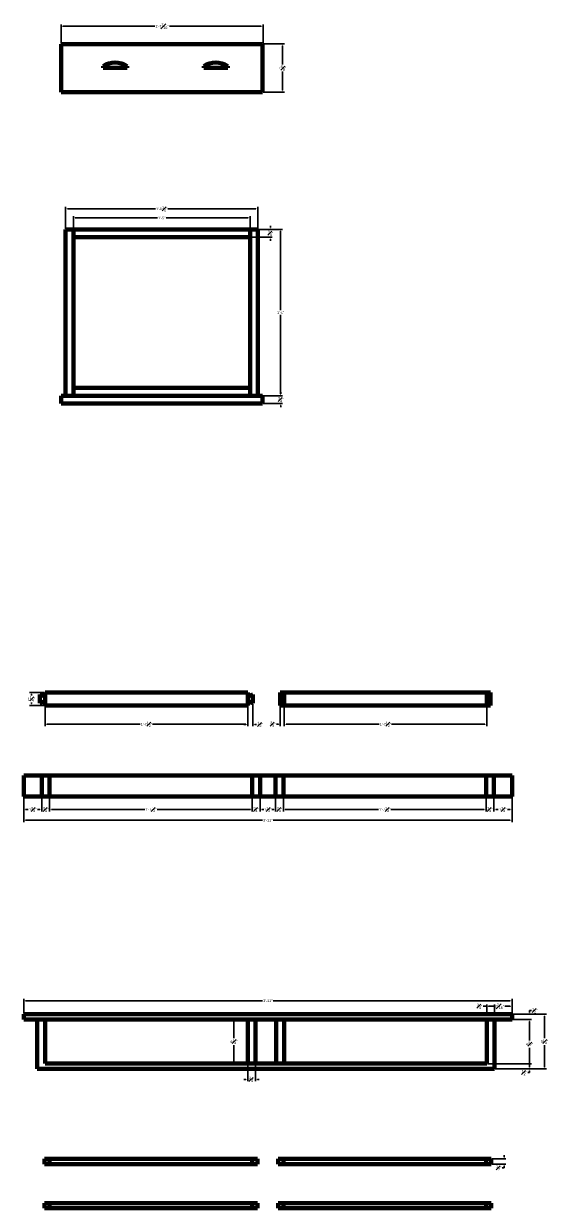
# Model space of a CAD drawing. Header units: inches. Extents: x 13 to 702, y 9 to 351.
# Drawn here: x 249.8 to 300.4, y 10.1 to 124.1 of the extents above; entities that cross this region are included whole.
import ezdxf

# ---------------------------------------------------------------- set-up
doc = ezdxf.new("R2010")
doc.units = ezdxf.units.IN
doc.header["$MEASUREMENT"] = 0
doc.layers.get('0').update_dxf_attribs({"lineweight": 70, "true_color": 0xc2ced6})
doc.layers.add('Dim', color=5, linetype='Continuous')
doc.styles.get("Standard").update_dxf_attribs({"font": 'Arial.ttf'})
doc.dimstyles.new('AnnotativeNickStandard', dxfattribs={"dimscale": 6, "dimtxt": 0.25, "dimasz": 0.18, "dimexe": 0.18, "dimexo": 0.0625, "dimgap": 0.09, "dimtad": 0, "dimtih": 1, "dimtoh": 1, "dimdec": 4, "dimrnd": 0.03125, "dimzin": 0, "dimdsep": 46, "dimlunit": 4, "dimtxsty": 'Standard', "dimcen": 0.09, "dimaunit": 1, "dimadec": 0, "dimazin": 0, "dimtfac": 1, "dimtdec": 4, "dimtofl": 0, "dimtmove": 0, "dimatfit": 3, "dimfxl": 1, "dimfrac": 1, "dimtolj": 1, "dimtzin": 0, "dimarcsym": 0})

# ---------------------------------------------------------------- blocks, each defined once
blk = doc.blocks.new('*D38')
at = {"layer": 'Defpoints', "color": 0, "transparency": 16777216}
for p in [(251.85, 58.55), (271.35, 58.55), (271.35, 56.67)]:
    blk.add_point(p, dxfattribs=at)
at = {"layer": 'Dim', "color": 0, "lineweight": -2, "transparency": 16777216}
for p, q in [((251.85, 58.49), (251.85, 56.49)), ((271.35, 58.49), (271.35, 56.49)), ((252.03, 56.67), (261.01, 56.67)), ((271.17, 56.67), (262.19, 56.67))]:
    blk.add_line(p, q, dxfattribs=at)
at = {"layer": 'Dim', "color": 0, "transparency": 16777216}
for points in [[(252.03, 56.7), (252.03, 56.64), (251.85, 56.67)], [(271.17, 56.7), (271.17, 56.64), (271.35, 56.67)]]:
    blk.add_solid(points, dxfattribs=at)
at = {"layer": 'Dim', "color": 0, "transparency": 16777216, "insert": (261.6, 56.67), "char_height": 0.25, "attachment_point": 5}
blk.add_mtext('\\A1;1\'-7{\\H1.000000x;\\S1#2;}"', dxfattribs=at)
blk = doc.blocks.new('*D55')
at = {"layer": 'Defpoints', "color": 0, "transparency": 16777216}
for p in [(272.33, 104.27), (272.33, 88.27), (274.52, 88.27)]:
    blk.add_point(p, dxfattribs=at)
at = {"layer": 'Dim', "color": 0, "lineweight": -2, "transparency": 16777216}
for p, q in [((272.39, 104.27), (274.7, 104.27)), ((274.52, 104.09), (274.52, 96.49)), ((274.52, 88.45), (274.52, 96.06)), ((272.39, 88.27), (274.7, 88.27))]:
    blk.add_line(p, q, dxfattribs=at)
at = {"layer": 'Dim', "color": 0, "transparency": 16777216}
for points in [[(274.49, 104.09), (274.55, 104.09), (274.52, 104.27)], [(274.49, 88.45), (274.55, 88.45), (274.52, 88.27)]]:
    blk.add_solid(points, dxfattribs=at)
at = {"layer": 'Dim', "color": 0, "transparency": 16777216, "insert": (274.52, 96.27), "char_height": 0.25, "attachment_point": 5}
blk.add_mtext('\\A1;1\'-4"', dxfattribs=at)
blk = doc.blocks.new('*D56')
at = {"layer": 'Defpoints', "color": 0, "transparency": 16777216}
for p in [(272.77, 88.27), (272.77, 87.52), (274.53, 87.52)]:
    blk.add_point(p, dxfattribs=at)
at = {"layer": 'Dim', "color": 0, "lineweight": -2, "transparency": 16777216}
for p, q in [((272.83, 88.27), (274.71, 88.27)), ((274.53, 88.45), (274.53, 88.63)), ((272.83, 87.52), (274.71, 87.52)), ((274.53, 87.34), (274.53, 87.16))]:
    blk.add_line(p, q, dxfattribs=at)
at = {"layer": 'Dim', "color": 0, "transparency": 16777216}
for points in [[(274.5, 88.45), (274.56, 88.45), (274.53, 88.27)], [(274.5, 87.34), (274.56, 87.34), (274.53, 87.52)]]:
    blk.add_solid(points, dxfattribs=at)
at = {"layer": 'Dim', "color": 0, "transparency": 16777216, "insert": (274.53, 87.9), "char_height": 0.25, "attachment_point": 5}
blk.add_mtext('\\A1;{\\H1.000000x;\\S3#4;}"', dxfattribs=at)
blk = doc.blocks.new('*D57')
at = {"layer": 'Defpoints', "color": 0, "transparency": 16777216}
for p in [(271.58, 104.27), (271.58, 103.52), (273.54, 103.52)]:
    blk.add_point(p, dxfattribs=at)
at = {"layer": 'Dim', "color": 0, "lineweight": -2, "transparency": 16777216}
for p, q in [((271.64, 104.27), (273.72, 104.27)), ((273.54, 104.45), (273.54, 104.63)), ((271.64, 103.52), (273.72, 103.52)), ((273.54, 103.34), (273.54, 103.16))]:
    blk.add_line(p, q, dxfattribs=at)
at = {"layer": 'Dim', "color": 0, "transparency": 16777216}
for points in [[(273.51, 104.45), (273.57, 104.45), (273.54, 104.27)], [(273.51, 103.34), (273.57, 103.34), (273.54, 103.52)]]:
    blk.add_solid(points, dxfattribs=at)
at = {"layer": 'Dim', "color": 0, "transparency": 16777216, "insert": (273.54, 103.9), "char_height": 0.25, "attachment_point": 5}
blk.add_mtext('\\A1;{\\H1.000000x;\\S3#4;}"', dxfattribs=at)
blk = doc.blocks.new('*D58')
at = {"layer": 'Defpoints', "color": 0, "transparency": 16777216}
for p in [(272.77, 122.11), (272.77, 117.48), (274.71, 117.48)]:
    blk.add_point(p, dxfattribs=at)
at = {"layer": 'Dim', "color": 0, "lineweight": -2, "transparency": 16777216}
for p, q in [((272.83, 122.11), (274.89, 122.11)), ((274.71, 121.93), (274.71, 120.13)), ((274.71, 117.66), (274.71, 119.45)), ((272.83, 117.48), (274.89, 117.48))]:
    blk.add_line(p, q, dxfattribs=at)
at = {"layer": 'Dim', "color": 0, "transparency": 16777216}
for points in [[(274.68, 121.93), (274.74, 121.93), (274.71, 122.11)], [(274.68, 117.66), (274.74, 117.66), (274.71, 117.48)]]:
    blk.add_solid(points, dxfattribs=at)
at = {"layer": 'Dim', "color": 0, "transparency": 16777216, "insert": (274.71, 119.79), "char_height": 0.25, "attachment_point": 5}
blk.add_mtext('\\A1;4{\\H1.000000x;\\S5#8;}"', dxfattribs=at)
blk = doc.blocks.new('*D59')
at = {"layer": 'Defpoints', "color": 0, "transparency": 16777216}
for p in [(272.83, 123.81), (253.39, 122.11), (272.83, 122.11)]:
    blk.add_point(p, dxfattribs=at)
at = {"layer": 'Dim', "color": 0, "lineweight": -2, "transparency": 16777216}
for p, q in [((253.39, 122.17), (253.39, 123.99)), ((253.57, 123.81), (262.4, 123.81)), ((272.65, 123.81), (263.82, 123.81)), ((272.83, 122.17), (272.83, 123.99))]:
    blk.add_line(p, q, dxfattribs=at)
at = {"layer": 'Dim', "color": 0, "transparency": 16777216}
for points in [[(253.57, 123.84), (253.57, 123.78), (253.39, 123.81)], [(272.65, 123.84), (272.65, 123.78), (272.83, 123.81)]]:
    blk.add_solid(points, dxfattribs=at)
at = {"layer": 'Dim', "color": 0, "transparency": 16777216, "insert": (263.11, 123.81), "char_height": 0.25, "attachment_point": 5}
blk.add_mtext('\\A1;1\'-7{\\H1.000000x;\\S7#16;}"', dxfattribs=at)
blk = doc.blocks.new('*D60')
at = {"layer": 'Defpoints', "color": 0, "transparency": 16777216}
for p in [(272.33, 106.25), (253.83, 104.27), (272.33, 104.27)]:
    blk.add_point(p, dxfattribs=at)
at = {"layer": 'Dim', "color": 0, "lineweight": -2, "transparency": 16777216}
for p, q in [((253.83, 104.33), (253.83, 106.43)), ((254.01, 106.25), (262.49, 106.25)), ((272.15, 106.25), (263.67, 106.25)), ((272.33, 104.33), (272.33, 106.43))]:
    blk.add_line(p, q, dxfattribs=at)
at = {"layer": 'Dim', "color": 0, "transparency": 16777216}
for points in [[(254.01, 106.28), (254.01, 106.22), (253.83, 106.25)], [(272.15, 106.28), (272.15, 106.22), (272.33, 106.25)]]:
    blk.add_solid(points, dxfattribs=at)
at = {"layer": 'Dim', "color": 0, "transparency": 16777216, "insert": (263.08, 106.25), "char_height": 0.25, "attachment_point": 5}
blk.add_mtext('\\A1;1\'-6{\\H1.000000x;\\S1#2;}"', dxfattribs=at)
blk = doc.blocks.new('*D61')
at = {"layer": 'Defpoints', "color": 0, "transparency": 16777216}
for p in [(271.58, 105.38), (254.58, 104.27), (271.58, 104.27)]:
    blk.add_point(p, dxfattribs=at)
at = {"layer": 'Dim', "color": 0, "lineweight": -2, "transparency": 16777216}
for p, q in [((254.58, 104.33), (254.58, 105.56)), ((254.76, 105.38), (262.67, 105.38)), ((271.4, 105.38), (263.49, 105.38)), ((271.58, 104.33), (271.58, 105.56))]:
    blk.add_line(p, q, dxfattribs=at)
at = {"layer": 'Dim', "color": 0, "transparency": 16777216}
for points in [[(254.76, 105.41), (254.76, 105.35), (254.58, 105.38)], [(271.4, 105.41), (271.4, 105.35), (271.58, 105.38)]]:
    blk.add_solid(points, dxfattribs=at)
at = {"layer": 'Dim', "color": 0, "transparency": 16777216, "insert": (263.08, 105.38), "char_height": 0.25, "attachment_point": 5}
blk.add_mtext('\\A1;1\'-5"', dxfattribs=at)
blk = doc.blocks.new('*D70')
at = {"layer": 'Defpoints', "color": 0, "transparency": 16777216}
for p in [(274.86, 58.49), (294.36, 58.49), (294.36, 56.67)]:
    blk.add_point(p, dxfattribs=at)
at = {"layer": 'Dim', "color": 0, "lineweight": -2, "transparency": 16777216}
for p, q in [((274.86, 58.43), (274.86, 56.49)), ((294.36, 58.43), (294.36, 56.49)), ((275.04, 56.67), (284.02, 56.67)), ((294.18, 56.67), (285.2, 56.67))]:
    blk.add_line(p, q, dxfattribs=at)
at = {"layer": 'Dim', "color": 0, "transparency": 16777216}
for points in [[(275.04, 56.7), (275.04, 56.64), (274.86, 56.67)], [(294.18, 56.7), (294.18, 56.64), (294.36, 56.67)]]:
    blk.add_solid(points, dxfattribs=at)
at = {"layer": 'Dim', "color": 0, "transparency": 16777216, "insert": (284.61, 56.67), "char_height": 0.25, "attachment_point": 5}
blk.add_mtext('\\A1;1\'-7{\\H1.000000x;\\S1#2;}"', dxfattribs=at)
blk = doc.blocks.new('*D71')
at = {"layer": 'Defpoints', "color": 0, "transparency": 16777216}
for p in [(274.49, 58.49), (274.86, 58.49), (274.49, 56.67)]:
    blk.add_point(p, dxfattribs=at)
at = {"layer": 'Dim', "color": 0, "lineweight": -2, "transparency": 16777216}
for p, q in [((274.49, 58.43), (274.49, 56.49)), ((274.86, 58.43), (274.86, 56.49)), ((274.31, 56.67), (274.13, 56.67)), ((275.04, 56.67), (275.22, 56.67))]:
    blk.add_line(p, q, dxfattribs=at)
at = {"layer": 'Dim', "color": 0, "transparency": 16777216}
for points in [[(274.31, 56.7), (274.31, 56.64), (274.49, 56.67)], [(275.04, 56.7), (275.04, 56.64), (274.86, 56.67)]]:
    blk.add_solid(points, dxfattribs=at)
at = {"layer": 'Dim', "color": 0, "transparency": 16777216, "insert": (273.78, 56.67), "char_height": 0.25, "attachment_point": 5}
blk.add_mtext('\\A1;{\\H1.000000x;\\S3#8;}"', dxfattribs=at)
blk = doc.blocks.new('*D72')
at = {"layer": 'Defpoints', "color": 0, "transparency": 16777216}
for p in [(271.35, 58.49), (271.85, 58.7), (271.85, 56.66)]:
    blk.add_point(p, dxfattribs=at)
at = {"layer": 'Dim', "color": 0, "lineweight": -2, "transparency": 16777216}
for p, q in [((271.35, 58.43), (271.35, 56.48)), ((271.85, 58.64), (271.85, 56.48)), ((271.17, 56.66), (270.99, 56.66)), ((272.03, 56.66), (272.21, 56.66))]:
    blk.add_line(p, q, dxfattribs=at)
at = {"layer": 'Dim', "color": 0, "transparency": 16777216}
for points in [[(271.17, 56.69), (271.17, 56.63), (271.35, 56.66)], [(272.03, 56.69), (272.03, 56.63), (271.85, 56.66)]]:
    blk.add_solid(points, dxfattribs=at)
at = {"layer": 'Dim', "color": 0, "transparency": 16777216, "insert": (272.54, 56.66), "char_height": 0.25, "attachment_point": 5}
blk.add_mtext('\\A1;{\\H1.000000x;\\S1#2;}"', dxfattribs=at)
blk = doc.blocks.new('*D76')
at = {"layer": 'Defpoints', "color": 0, "transparency": 16777216}
for p in [(249.79, 49.74), (296.79, 49.74), (296.79, 47.44)]:
    blk.add_point(p, dxfattribs=at)
at = {"layer": 'Dim', "color": 0, "lineweight": -2, "transparency": 16777216}
for p, q in [((249.79, 49.68), (249.79, 47.26)), ((296.79, 49.68), (296.79, 47.26)), ((249.97, 47.44), (272.79, 47.44)), ((296.61, 47.44), (273.79, 47.44))]:
    blk.add_line(p, q, dxfattribs=at)
at = {"layer": 'Dim', "color": 0, "transparency": 16777216}
for points in [[(249.97, 47.47), (249.97, 47.41), (249.79, 47.44)], [(296.61, 47.47), (296.61, 47.41), (296.79, 47.44)]]:
    blk.add_solid(points, dxfattribs=at)
at = {"layer": 'Dim', "color": 0, "transparency": 16777216, "insert": (273.29, 47.44), "char_height": 0.25, "attachment_point": 5}
blk.add_mtext('\\A1;3\'-11"', dxfattribs=at)
blk = doc.blocks.new('*D77')
at = {"layer": 'Defpoints', "color": 0, "transparency": 16777216}
for p in [(249.79, 49.68), (251.54, 49.74), (251.54, 48.47)]:
    blk.add_point(p, dxfattribs=at)
at = {"layer": 'Dim', "color": 0, "lineweight": -2, "transparency": 16777216}
for p, q in [((249.79, 49.61), (249.79, 48.29)), ((251.54, 49.68), (251.54, 48.29)), ((249.97, 48.47), (250.22, 48.47)), ((251.36, 48.47), (251.11, 48.47))]:
    blk.add_line(p, q, dxfattribs=at)
at = {"layer": 'Dim', "color": 0, "transparency": 16777216}
for points in [[(249.97, 48.5), (249.97, 48.44), (249.79, 48.47)], [(251.36, 48.5), (251.36, 48.44), (251.54, 48.47)]]:
    blk.add_solid(points, dxfattribs=at)
at = {"layer": 'Dim', "color": 0, "transparency": 16777216, "insert": (250.66, 48.47), "char_height": 0.25, "attachment_point": 5}
blk.add_mtext('\\A1;1{\\H1.000000x;\\S3#4;}"', dxfattribs=at)
blk = doc.blocks.new('*D78')
at = {"layer": 'Defpoints', "color": 0, "transparency": 16777216}
for p in [(251.54, 49.74), (252.29, 49.74), (252.29, 48.47)]:
    blk.add_point(p, dxfattribs=at)
at = {"layer": 'Dim', "color": 0, "lineweight": -2, "transparency": 16777216}
for p, q in [((251.54, 49.68), (251.54, 48.29)), ((252.29, 49.68), (252.29, 48.29)), ((251.36, 48.47), (251.18, 48.47)), ((252.47, 48.47), (252.65, 48.47))]:
    blk.add_line(p, q, dxfattribs=at)
at = {"layer": 'Dim', "color": 0, "transparency": 16777216}
for points in [[(251.36, 48.5), (251.36, 48.44), (251.54, 48.47)], [(252.47, 48.5), (252.47, 48.44), (252.29, 48.47)]]:
    blk.add_solid(points, dxfattribs=at)
at = {"layer": 'Dim', "color": 0, "transparency": 16777216, "insert": (251.91, 48.47), "char_height": 0.25, "attachment_point": 5}
blk.add_mtext('\\A1;{\\H1.000000x;\\S3#4;}"', dxfattribs=at)
blk = doc.blocks.new('*D79')
at = {"layer": 'Defpoints', "color": 0, "transparency": 16777216}
for p in [(252.29, 49.74), (271.79, 49.74), (271.79, 48.47)]:
    blk.add_point(p, dxfattribs=at)
at = {"layer": 'Dim', "color": 0, "lineweight": -2, "transparency": 16777216}
for p, q in [((252.29, 49.68), (252.29, 48.29)), ((271.79, 49.68), (271.79, 48.29)), ((252.47, 48.47), (261.45, 48.47)), ((271.61, 48.47), (262.63, 48.47))]:
    blk.add_line(p, q, dxfattribs=at)
at = {"layer": 'Dim', "color": 0, "transparency": 16777216}
for points in [[(252.47, 48.5), (252.47, 48.44), (252.29, 48.47)], [(271.61, 48.5), (271.61, 48.44), (271.79, 48.47)]]:
    blk.add_solid(points, dxfattribs=at)
at = {"layer": 'Dim', "color": 0, "transparency": 16777216, "insert": (262.04, 48.47), "char_height": 0.25, "attachment_point": 5}
blk.add_mtext('\\A1;1\'-7{\\H1.000000x;\\S1#2;}"', dxfattribs=at)
blk = doc.blocks.new('*D80')
at = {"layer": 'Defpoints', "color": 0, "transparency": 16777216}
for p in [(271.79, 49.74), (272.54, 49.74), (272.54, 48.47)]:
    blk.add_point(p, dxfattribs=at)
at = {"layer": 'Dim', "color": 0, "lineweight": -2, "transparency": 16777216}
for p, q in [((271.79, 49.68), (271.79, 48.29)), ((272.54, 49.68), (272.54, 48.29)), ((271.61, 48.47), (271.43, 48.47)), ((272.72, 48.47), (272.9, 48.47))]:
    blk.add_line(p, q, dxfattribs=at)
at = {"layer": 'Dim', "color": 0, "transparency": 16777216}
for points in [[(271.61, 48.5), (271.61, 48.44), (271.79, 48.47)], [(272.72, 48.5), (272.72, 48.44), (272.54, 48.47)]]:
    blk.add_solid(points, dxfattribs=at)
at = {"layer": 'Dim', "color": 0, "transparency": 16777216, "insert": (272.16, 48.47), "char_height": 0.25, "attachment_point": 5}
blk.add_mtext('\\A1;{\\H1.000000x;\\S3#4;}"', dxfattribs=at)
blk = doc.blocks.new('*D81')
at = {"layer": 'Defpoints', "color": 0, "transparency": 16777216}
for p in [(272.54, 49.74), (274.04, 49.74), (274.04, 48.47)]:
    blk.add_point(p, dxfattribs=at)
at = {"layer": 'Dim', "color": 0, "lineweight": -2, "transparency": 16777216}
for p, q in [((272.54, 49.68), (272.54, 48.29)), ((274.04, 49.68), (274.04, 48.29)), ((272.72, 48.47), (272.89, 48.47)), ((273.86, 48.47), (273.69, 48.47))]:
    blk.add_line(p, q, dxfattribs=at)
at = {"layer": 'Dim', "color": 0, "transparency": 16777216}
for points in [[(272.72, 48.5), (272.72, 48.44), (272.54, 48.47)], [(273.86, 48.5), (273.86, 48.44), (274.04, 48.47)]]:
    blk.add_solid(points, dxfattribs=at)
at = {"layer": 'Dim', "color": 0, "transparency": 16777216, "insert": (273.29, 48.47), "char_height": 0.25, "attachment_point": 5}
blk.add_mtext('\\A1;1{\\H1.000000x;\\S1#2;}"', dxfattribs=at)
blk = doc.blocks.new('*D82')
at = {"layer": 'Defpoints', "color": 0, "transparency": 16777216}
for p in [(274.04, 49.74), (274.79, 49.74), (274.79, 48.47)]:
    blk.add_point(p, dxfattribs=at)
at = {"layer": 'Dim', "color": 0, "lineweight": -2, "transparency": 16777216}
for p, q in [((274.04, 49.68), (274.04, 48.29)), ((274.79, 49.68), (274.79, 48.29)), ((273.86, 48.47), (273.68, 48.47)), ((274.97, 48.47), (275.15, 48.47))]:
    blk.add_line(p, q, dxfattribs=at)
at = {"layer": 'Dim', "color": 0, "transparency": 16777216}
for points in [[(273.86, 48.5), (273.86, 48.44), (274.04, 48.47)], [(274.97, 48.5), (274.97, 48.44), (274.79, 48.47)]]:
    blk.add_solid(points, dxfattribs=at)
at = {"layer": 'Dim', "color": 0, "transparency": 16777216, "insert": (274.41, 48.47), "char_height": 0.25, "attachment_point": 5}
blk.add_mtext('\\A1;{\\H1.000000x;\\S3#4;}"', dxfattribs=at)
blk = doc.blocks.new('*D83')
at = {"layer": 'Defpoints', "color": 0, "transparency": 16777216}
for p in [(274.79, 49.74), (294.29, 49.74), (294.29, 48.47)]:
    blk.add_point(p, dxfattribs=at)
at = {"layer": 'Dim', "color": 0, "lineweight": -2, "transparency": 16777216}
for p, q in [((274.79, 49.68), (274.79, 48.29)), ((294.29, 49.68), (294.29, 48.29)), ((274.97, 48.47), (283.95, 48.47)), ((294.11, 48.47), (285.13, 48.47))]:
    blk.add_line(p, q, dxfattribs=at)
at = {"layer": 'Dim', "color": 0, "transparency": 16777216}
for points in [[(274.97, 48.5), (274.97, 48.44), (274.79, 48.47)], [(294.11, 48.5), (294.11, 48.44), (294.29, 48.47)]]:
    blk.add_solid(points, dxfattribs=at)
at = {"layer": 'Dim', "color": 0, "transparency": 16777216, "insert": (284.54, 48.47), "char_height": 0.25, "attachment_point": 5}
blk.add_mtext('\\A1;1\'-7{\\H1.000000x;\\S1#2;}"', dxfattribs=at)
blk = doc.blocks.new('*D84')
at = {"layer": 'Defpoints', "color": 0, "transparency": 16777216}
for p in [(294.29, 49.74), (295.04, 49.74), (295.04, 48.47)]:
    blk.add_point(p, dxfattribs=at)
at = {"layer": 'Dim', "color": 0, "lineweight": -2, "transparency": 16777216}
for p, q in [((294.29, 49.68), (294.29, 48.29)), ((295.04, 49.68), (295.04, 48.29)), ((294.11, 48.47), (293.93, 48.47)), ((295.22, 48.47), (295.4, 48.47))]:
    blk.add_line(p, q, dxfattribs=at)
at = {"layer": 'Dim', "color": 0, "transparency": 16777216}
for points in [[(294.11, 48.5), (294.11, 48.44), (294.29, 48.47)], [(295.22, 48.5), (295.22, 48.44), (295.04, 48.47)]]:
    blk.add_solid(points, dxfattribs=at)
at = {"layer": 'Dim', "color": 0, "transparency": 16777216, "insert": (294.66, 48.47), "char_height": 0.25, "attachment_point": 5}
blk.add_mtext('\\A1;{\\H1.000000x;\\S3#4;}"', dxfattribs=at)
blk = doc.blocks.new('*D85')
at = {"layer": 'Defpoints', "color": 0, "transparency": 16777216}
for p in [(295.04, 49.74), (296.79, 49.74), (296.79, 48.47)]:
    blk.add_point(p, dxfattribs=at)
at = {"layer": 'Dim', "color": 0, "lineweight": -2, "transparency": 16777216}
for p, q in [((295.04, 49.68), (295.04, 48.29)), ((296.79, 49.68), (296.79, 48.29)), ((295.22, 48.47), (295.47, 48.47)), ((296.61, 48.47), (296.36, 48.47))]:
    blk.add_line(p, q, dxfattribs=at)
at = {"layer": 'Dim', "color": 0, "transparency": 16777216}
for points in [[(295.22, 48.5), (295.22, 48.44), (295.04, 48.47)], [(296.61, 48.5), (296.61, 48.44), (296.79, 48.47)]]:
    blk.add_solid(points, dxfattribs=at)
at = {"layer": 'Dim', "color": 0, "transparency": 16777216, "insert": (295.91, 48.47), "char_height": 0.25, "attachment_point": 5}
blk.add_mtext('\\A1;1{\\H1.000000x;\\S3#4;}"', dxfattribs=at)
blk = doc.blocks.new('*D86')
at = {"layer": 'Defpoints', "color": 0, "transparency": 16777216}
for p in [(296.79, 28.77), (295.11, 23.52), (299.92, 23.52)]:
    blk.add_point(p, dxfattribs=at)
at = {"layer": 'Dim', "color": 0, "lineweight": -2, "transparency": 16777216}
for p, q in [((296.85, 28.77), (300.1, 28.77)), ((299.92, 28.59), (299.92, 26.49)), ((299.92, 23.7), (299.92, 25.81)), ((295.17, 23.52), (300.1, 23.52))]:
    blk.add_line(p, q, dxfattribs=at)
at = {"layer": 'Dim', "color": 0, "transparency": 16777216}
for points in [[(299.89, 28.59), (299.95, 28.59), (299.92, 28.77)], [(299.89, 23.7), (299.95, 23.7), (299.92, 23.52)]]:
    blk.add_solid(points, dxfattribs=at)
at = {"layer": 'Dim', "color": 0, "transparency": 16777216, "insert": (299.92, 26.15), "char_height": 0.25, "attachment_point": 5}
blk.add_mtext('\\A1;5{\\H1.000000x;\\S1#4;}"', dxfattribs=at)
blk = doc.blocks.new('*D87')
at = {"layer": 'Defpoints', "color": 0, "transparency": 16777216}
for p in [(296.79, 28.77), (296.79, 28.27), (298.48, 28.27)]:
    blk.add_point(p, dxfattribs=at)
at = {"layer": 'Dim', "color": 0, "lineweight": -2, "transparency": 16777216}
for p, q in [((296.85, 28.77), (298.66, 28.77)), ((298.48, 28.95), (298.48, 29.13)), ((298.48, 29.13), (298.66, 29.13)), ((296.85, 28.27), (298.66, 28.27)), ((298.48, 28.09), (298.48, 27.91))]:
    blk.add_line(p, q, dxfattribs=at)
at = {"layer": 'Dim', "color": 0, "transparency": 16777216}
for points in [[(298.45, 28.95), (298.51, 28.95), (298.48, 28.77)], [(298.45, 28.09), (298.51, 28.09), (298.48, 28.27)]]:
    blk.add_solid(points, dxfattribs=at)
at = {"layer": 'Dim', "color": 0, "transparency": 16777216, "insert": (298.98, 29.13), "char_height": 0.25, "attachment_point": 5}
blk.add_mtext('\\A1;{\\H1.000000x;\\S1#2;}"', dxfattribs=at)
blk = doc.blocks.new('*D88')
at = {"layer": 'Defpoints', "color": 0, "transparency": 16777216}
for p in [(295.11, 28.27), (295.11, 23.52), (298.48, 23.52)]:
    blk.add_point(p, dxfattribs=at)
at = {"layer": 'Dim', "color": 0, "lineweight": -2, "transparency": 16777216}
for p, q in [((295.17, 28.27), (298.66, 28.27)), ((298.48, 28.09), (298.48, 26.24)), ((298.48, 23.7), (298.48, 25.56)), ((295.17, 23.52), (298.66, 23.52))]:
    blk.add_line(p, q, dxfattribs=at)
at = {"layer": 'Dim', "color": 0, "transparency": 16777216}
for points in [[(298.45, 28.09), (298.51, 28.09), (298.48, 28.27)], [(298.45, 23.7), (298.51, 23.7), (298.48, 23.52)]]:
    blk.add_solid(points, dxfattribs=at)
at = {"layer": 'Dim', "color": 0, "transparency": 16777216, "insert": (298.48, 25.9), "char_height": 0.25, "attachment_point": 5}
blk.add_mtext('\\A1;4{\\H1.000000x;\\S3#4;}"', dxfattribs=at)
blk = doc.blocks.new('*D89')
at = {"layer": 'Defpoints', "color": 0, "transparency": 16777216}
for p in [(294.36, 24.02), (295.11, 23.52), (298.48, 23.52)]:
    blk.add_point(p, dxfattribs=at)
at = {"layer": 'Dim', "color": 0, "lineweight": -2, "transparency": 16777216}
for p, q in [((294.42, 24.02), (298.66, 24.02)), ((298.48, 24.2), (298.48, 24.38)), ((295.17, 23.52), (298.66, 23.52)), ((298.48, 23.16), (298.3, 23.16)), ((298.48, 23.34), (298.48, 23.16))]:
    blk.add_line(p, q, dxfattribs=at)
at = {"layer": 'Dim', "color": 0, "transparency": 16777216}
for points in [[(298.45, 24.2), (298.51, 24.2), (298.48, 24.02)], [(298.45, 23.34), (298.51, 23.34), (298.48, 23.52)]]:
    blk.add_solid(points, dxfattribs=at)
at = {"layer": 'Dim', "color": 0, "transparency": 16777216, "insert": (297.97, 23.16), "char_height": 0.25, "attachment_point": 5}
blk.add_mtext('\\A1;{\\H1.000000x;\\S1#2;}"', dxfattribs=at)
blk = doc.blocks.new('*D90')
at = {"layer": 'Defpoints', "color": 0, "transparency": 16777216}
for p in [(296.79, 30.07), (249.79, 28.77), (296.79, 28.77)]:
    blk.add_point(p, dxfattribs=at)
at = {"layer": 'Dim', "color": 0, "lineweight": -2, "transparency": 16777216}
for p, q in [((249.79, 28.84), (249.79, 30.25)), ((249.97, 30.07), (272.79, 30.07)), ((296.61, 30.07), (273.79, 30.07)), ((296.79, 28.84), (296.79, 30.25))]:
    blk.add_line(p, q, dxfattribs=at)
at = {"layer": 'Dim', "color": 0, "transparency": 16777216}
for points in [[(249.97, 30.1), (249.97, 30.04), (249.79, 30.07)], [(296.61, 30.1), (296.61, 30.04), (296.79, 30.07)]]:
    blk.add_solid(points, dxfattribs=at)
at = {"layer": 'Dim', "color": 0, "transparency": 16777216, "insert": (273.29, 30.07), "char_height": 0.25, "attachment_point": 5}
blk.add_mtext('\\A1;3\'-11"', dxfattribs=at)
blk = doc.blocks.new('*D91')
at = {"layer": 'Defpoints', "color": 0, "transparency": 16777216}
for p in [(271.35, 28.27), (270.02, 24.02), (271.35, 24.02)]:
    blk.add_point(p, dxfattribs=at)
at = {"layer": 'Dim', "color": 0, "lineweight": -2, "transparency": 16777216}
for p, q in [((271.29, 28.27), (269.84, 28.27)), ((270.02, 28.09), (270.02, 26.49)), ((270.02, 24.2), (270.02, 25.81)), ((271.29, 24.02), (269.84, 24.02))]:
    blk.add_line(p, q, dxfattribs=at)
at = {"layer": 'Dim', "color": 0, "transparency": 16777216}
for points in [[(269.99, 28.09), (270.05, 28.09), (270.02, 28.27)], [(269.99, 24.2), (270.05, 24.2), (270.02, 24.02)]]:
    blk.add_solid(points, dxfattribs=at)
at = {"layer": 'Dim', "color": 0, "transparency": 16777216, "insert": (270.02, 26.15), "char_height": 0.25, "attachment_point": 5}
blk.add_mtext('\\A1;4{\\H1.000000x;\\S1#4;}"', dxfattribs=at)
blk = doc.blocks.new('*D92')
at = {"layer": 'Defpoints', "color": 0, "transparency": 16777216}
for p in [(271.35, 24.02), (272.1, 24.02), (272.1, 22.51)]:
    blk.add_point(p, dxfattribs=at)
at = {"layer": 'Dim', "color": 0, "lineweight": -2, "transparency": 16777216}
for p, q in [((271.35, 23.96), (271.35, 22.33)), ((272.1, 23.96), (272.1, 22.33)), ((271.17, 22.51), (270.99, 22.51)), ((272.28, 22.51), (272.46, 22.51))]:
    blk.add_line(p, q, dxfattribs=at)
at = {"layer": 'Dim', "color": 0, "transparency": 16777216}
for points in [[(271.17, 22.54), (271.17, 22.48), (271.35, 22.51)], [(272.28, 22.54), (272.28, 22.48), (272.1, 22.51)]]:
    blk.add_solid(points, dxfattribs=at)
at = {"layer": 'Dim', "color": 0, "transparency": 16777216, "insert": (271.73, 22.51), "char_height": 0.25, "attachment_point": 5}
blk.add_mtext('\\A1;{\\H1.000000x;\\S3#4;}"', dxfattribs=at)
blk = doc.blocks.new('*D93')
at = {"layer": 'Defpoints', "color": 0, "transparency": 16777216}
for p in [(294.79, 14.86), (294.79, 14.36), (296.03, 14.36)]:
    blk.add_point(p, dxfattribs=at)
at = {"layer": 'Dim', "color": 0, "lineweight": -2, "transparency": 16777216}
for p, q in [((294.85, 14.86), (296.21, 14.86)), ((296.03, 15.04), (296.03, 15.22)), ((294.85, 14.36), (296.21, 14.36)), ((296.03, 14), (295.85, 14)), ((296.03, 14.18), (296.03, 14))]:
    blk.add_line(p, q, dxfattribs=at)
at = {"layer": 'Dim', "color": 0, "transparency": 16777216}
for points in [[(296, 15.04), (296.06, 15.04), (296.03, 14.86)], [(296, 14.18), (296.06, 14.18), (296.03, 14.36)]]:
    blk.add_solid(points, dxfattribs=at)
at = {"layer": 'Dim', "color": 0, "transparency": 16777216, "insert": (295.52, 14), "char_height": 0.25, "attachment_point": 5}
blk.add_mtext('\\A1;{\\H1.000000x;\\S1#2;}"', dxfattribs=at)
blk = doc.blocks.new('*D106')
at = {"layer": 'Defpoints', "color": 0, "transparency": 16777216}
for p in [(294.36, 28.77), (296.79, 29.54), (296.79, 28.77)]:
    blk.add_point(p, dxfattribs=at)
at = {"layer": 'Dim', "color": 0, "lineweight": -2, "transparency": 16777216}
for p, q in [((294.36, 28.84), (294.36, 29.72)), ((296.79, 28.84), (296.79, 29.72)), ((294.54, 29.54), (295.04, 29.54)), ((296.61, 29.54), (296.11, 29.54))]:
    blk.add_line(p, q, dxfattribs=at)
at = {"layer": 'Dim', "color": 0, "transparency": 16777216}
for points in [[(294.54, 29.57), (294.54, 29.51), (294.36, 29.54)], [(296.61, 29.57), (296.61, 29.51), (296.79, 29.54)]]:
    blk.add_solid(points, dxfattribs=at)
at = {"layer": 'Dim', "color": 0, "transparency": 16777216, "insert": (295.57, 29.54), "char_height": 0.25, "attachment_point": 5}
blk.add_mtext('\\A1;2{\\H1.000000x;\\S7#16;}"', dxfattribs=at)
blk = doc.blocks.new('*D107')
at = {"layer": 'Defpoints', "color": 0, "transparency": 16777216}
for p in [(294.36, 29.54), (294.36, 28.77), (295.11, 28.77)]:
    blk.add_point(p, dxfattribs=at)
at = {"layer": 'Dim', "color": 0, "lineweight": -2, "transparency": 16777216}
for p, q in [((294.36, 28.84), (294.36, 29.72)), ((295.11, 28.84), (295.11, 29.72)), ((294.36, 29.54), (294.03, 29.54)), ((294.93, 29.54), (294.54, 29.54))]:
    blk.add_line(p, q, dxfattribs=at)
at = {"layer": 'Dim', "color": 0, "transparency": 16777216}
for points in [[(294.54, 29.57), (294.54, 29.51), (294.36, 29.54)], [(294.93, 29.57), (294.93, 29.51), (295.11, 29.54)]]:
    blk.add_solid(points, dxfattribs=at)
at = {"layer": 'Dim', "color": 0, "transparency": 16777216, "insert": (293.67, 29.54), "char_height": 0.25, "attachment_point": 5}
blk.add_mtext('\\A1;{\\H1.000000x;\\S3#4;}"', dxfattribs=at)
blk = doc.blocks.new('*D162')
at = {"layer": 'Defpoints', "color": 0, "transparency": 16777216}
for p in [(251.85, 59.74), (250.53, 58.49), (251.85, 58.49)]:
    blk.add_point(p, dxfattribs=at)
at = {"layer": 'Dim', "color": 0, "lineweight": -2, "transparency": 16777216}
for p, q in [((251.79, 59.74), (250.35, 59.74)), ((250.53, 59.56), (250.53, 59.45)), ((251.79, 58.49), (250.35, 58.49)), ((250.53, 58.67), (250.53, 58.78))]:
    blk.add_line(p, q, dxfattribs=at)
at = {"layer": 'Dim', "color": 0, "transparency": 16777216}
for points in [[(250.5, 59.56), (250.56, 59.56), (250.53, 59.74)], [(250.5, 58.67), (250.56, 58.67), (250.53, 58.49)]]:
    blk.add_solid(points, dxfattribs=at)
at = {"layer": 'Dim', "color": 0, "transparency": 16777216, "insert": (250.53, 59.11), "char_height": 0.25, "attachment_point": 5}
blk.add_mtext('\\A1;1{\\H1.000000x;\\S1#4;}"', dxfattribs=at)

msp = doc.modelspace()

# ---------------------------------------------------------------- linework, layer by layer
for p, q in [((253.39069, 117.48056), (253.39069, 122.10556)), ((253.39069, 122.10556), (272.76569, 122.10556)), ((272.76569, 122.10556), (272.76569, 117.48056)), ((257.43075, 119.96651), (257.43075, 119.81725)), ((257.43075, 119.81725), (259.74922, 119.81725)), ((259.74922, 119.96651), (259.74922, 119.81725)), ((267.11825, 119.96651), (267.11825, 119.81725)), ((267.11825, 119.81725), (269.43672, 119.81725)), ((269.43672, 119.96651), (269.43672, 119.81725)), ((253.39069, 117.48056), (272.76569, 117.48056)), ((272.32819, 104.27137), (253.82819, 104.27137)), ((253.82819, 104.27137), (253.82819, 88.27137)), ((254.57819, 88.27137), (254.57819, 104.27137)), ((271.57819, 88.27137), (271.57819, 104.27137)), ((272.32819, 88.27137), (272.32819, 104.27137)), ((271.57819, 103.52137), (254.57819, 103.52137)), ((254.57819, 89.02137), (271.57819, 89.02137)), ((253.39069, 88.27137), (272.76569, 88.27137)), ((253.39069, 87.52137), (253.39069, 88.27137)), ((254.57819, 88.27137), (271.57819, 88.27137)), ((272.76569, 87.52137), (272.76569, 88.27137)), ((253.39069, 87.52137), (272.76569, 87.52137)), ((251.35155, 59.11326), (251.35155, 59.52266)), ((251.35155, 59.52266), (251.85155, 59.34068)), ((251.85155, 59.73826), (271.35155, 59.73826)), ((251.85155, 59.73826), (251.85155, 58.48826)), ((271.35155, 59.73826), (271.35155, 58.48826)), ((271.85155, 59.52266), (271.35155, 59.34068)), ((271.85155, 59.11326), (271.85155, 59.52266)), ((274.85652, 59.73826), (274.4903, 59.73826)), ((274.4903, 59.73826), (274.4903, 58.48826)), ((274.85652, 59.73826), (294.35652, 59.73826)), ((274.85652, 59.73826), (274.85652, 58.48826)), ((294.35652, 59.73826), (294.35652, 58.48826)), ((294.35652, 59.73826), (294.73152, 59.73826)), ((294.73152, 59.73826), (294.73152, 58.48826)), ((251.35155, 59.11326), (251.35155, 58.69959)), ((251.35155, 58.69959), (251.85155, 58.88158)), ((251.85155, 58.48826), (271.35155, 58.48826)), ((271.85155, 58.69959), (271.35155, 58.88158)), ((271.85155, 59.11326), (271.85155, 58.69959)), ((274.85652, 58.48826), (274.4903, 58.48826)), ((274.85652, 58.48826), (294.35652, 58.48826)), ((294.35652, 58.48826), (294.73152, 58.48826)), ((249.78993, 51.73782), (296.78993, 51.73782)), ((249.78993, 51.73782), (249.78993, 49.73782)), ((251.53993, 51.73782), (251.53993, 49.73782)), ((252.28993, 51.73782), (252.28993, 49.73782)), ((271.78993, 49.73782), (271.78993, 51.73782)), ((272.53993, 49.73782), (272.53993, 51.73782)), ((274.03993, 49.73782), (274.03993, 51.73782)), ((274.78993, 49.73782), (274.78993, 51.73782)), ((294.28993, 51.73782), (294.28993, 49.73782)), ((295.03993, 51.73782), (295.03993, 49.73782)), ((296.78993, 51.73782), (296.78993, 49.73782)), ((249.78993, 49.73782), (296.78993, 49.73782)), ((296.78993, 28.77408), (249.78993, 28.77408)), ((249.78993, 28.77408), (249.78993, 28.27408)), ((296.78993, 28.77408), (296.78993, 28.27408)), ((296.78993, 28.27408), (249.78993, 28.27408)), ((251.10155, 28.27408), (251.10155, 23.52408)), ((251.85155, 28.27408), (251.85155, 24.02408)), ((271.35155, 28.27408), (271.35155, 24.02408)), ((272.10155, 28.27408), (272.10155, 24.02408)), ((274.10652, 28.27408), (274.10652, 24.02408)), ((274.85652, 28.27408), (274.85652, 24.02408)), ((294.35652, 28.27408), (294.35652, 24.02408)), ((295.10652, 28.27408), (295.10652, 23.52408)), ((294.35652, 24.02408), (251.85155, 24.02408)), ((295.10652, 23.52408), (251.10155, 23.52408)), ((251.78993, 14.85977), (251.78993, 14.35977)), ((251.78993, 14.85977), (252.28993, 14.85977)), ((252.28993, 14.85977), (271.78993, 14.85977)), ((252.28993, 14.85977), (252.28993, 14.35977)), ((271.78993, 14.85977), (271.78993, 14.35977)), ((271.78993, 14.85977), (272.28993, 14.85977)), ((272.28993, 14.85977), (272.28993, 14.35977)), ((274.28993, 14.85977), (274.28993, 14.35977)), ((274.28993, 14.85977), (274.78993, 14.85977)), ((274.78993, 14.85977), (294.28993, 14.85977)), ((274.78993, 14.85977), (274.78993, 14.35977)), ((294.28993, 14.85977), (294.28993, 14.35977)), ((294.28993, 14.85977), (294.78993, 14.85977)), ((294.78993, 14.85977), (294.78993, 14.35977)), ((251.78993, 14.35977), (252.28993, 14.35977)), ((252.28993, 14.35977), (271.78993, 14.35977)), ((271.78993, 14.35977), (272.28993, 14.35977)), ((274.78993, 14.35977), (274.28993, 14.35977)), ((274.78993, 14.35977), (294.28993, 14.35977)), ((294.28993, 14.35977), (294.78993, 14.35977)), ((251.78993, 10.60977), (251.78993, 10.10977)), ((251.78993, 10.60977), (252.28993, 10.60977)), ((252.28993, 10.60977), (271.78993, 10.60977)), ((252.28993, 10.60977), (252.28993, 10.10977)), ((271.78993, 10.60977), (271.78993, 10.10977)), ((271.78993, 10.60977), (272.28993, 10.60977)), ((272.28993, 10.60977), (272.28993, 10.10977)), ((274.28993, 10.60977), (274.28993, 10.10977)), ((274.28993, 10.60977), (274.78993, 10.60977)), ((274.78993, 10.60977), (294.28993, 10.60977)), ((274.78993, 10.60977), (274.78993, 10.10977)), ((294.28993, 10.60977), (294.28993, 10.10977)), ((294.28993, 10.60977), (294.78993, 10.60977)), ((294.78993, 10.60977), (294.78993, 10.10977)), ((251.78993, 10.10977), (252.28993, 10.10977)), ((252.28993, 10.10977), (271.78993, 10.10977)), ((271.78993, 10.10977), (272.28993, 10.10977)), ((274.28993, 10.10977), (274.78993, 10.10977)), ((274.78993, 10.10977), (294.28993, 10.10977)), ((294.28993, 10.10977), (294.78993, 10.10977))]:
    msp.add_line(p, q)
for centre in [(258.58999, 118.21095), (268.27749, 118.21095)]:
    msp.add_arc(centre, 2.10377, 56.5624237, 123.4375763)

# ---------------------------------------------------------------- dimensions: what is measured, and where the dimension line sits
at = {"layer": 'Dim'}
for base, p1, p2, picture, middle in [((272.82819, 123.80938), (253.39069, 122.10556), (272.82819, 122.10556), '*D59', (263.10944, 123.80938)), ((272.32819, 106.24543), (253.82819, 104.27137), (272.32819, 104.27137), '*D60', (263.07819, 106.24543)), ((271.57819, 105.37965), (254.57819, 104.27137), (271.57819, 104.27137), '*D61', (263.07819, 105.37965)), ((271.35155, 56.67004), (251.85155, 58.55076), (271.35155, 58.55076), '*D38', (261.60155, 56.67004)), ((271.85155, 56.65504), (271.35155, 58.48826), (271.85155, 58.69959), '*D72', (272.53592, 56.65504)), ((274.4903, 56.67004), (274.85652, 58.48826), (274.4903, 58.48826), '*D71', (273.77523, 56.67004)), ((294.35652, 56.67004), (274.85652, 58.48826), (294.35652, 58.48826), '*D70', (284.60652, 56.67004)), ((296.78993, 47.43758), (249.78993, 49.73782), (296.78993, 49.73782), '*D76', (273.28993, 47.43758)), ((251.53993, 48.46645), (249.78993, 49.67532), (251.53993, 49.73782), '*D77', (250.66493, 48.46645)), ((252.28993, 48.46645), (251.53993, 49.73782), (252.28993, 49.73782), '*D78', (251.91493, 48.46645)), ((271.78993, 48.46645), (252.28993, 49.73782), (271.78993, 49.73782), '*D79', (262.03993, 48.46645)), ((272.53993, 48.46645), (271.78993, 49.73782), (272.53993, 49.73782), '*D80', (272.16493, 48.46645)), ((274.03993, 48.46645), (272.53993, 49.73782), (274.03993, 49.73782), '*D81', (273.28993, 48.46645)), ((274.78993, 48.46645), (274.03993, 49.73782), (274.78993, 49.73782), '*D82', (274.41493, 48.46645)), ((294.28993, 48.46645), (274.78993, 49.73782), (294.28993, 49.73782), '*D83', (284.53993, 48.46645)), ((295.03993, 48.46645), (294.28993, 49.73782), (295.03993, 49.73782), '*D84', (294.66493, 48.46645)), ((296.78993, 48.46645), (295.03993, 49.73782), (296.78993, 49.73782), '*D85', (295.91493, 48.46645)), ((296.78993, 30.07076), (249.78993, 28.77408), (296.78993, 28.77408), '*D90', (273.28993, 30.07076)), ((296.78993, 29.54367), (294.35652, 28.77408), (296.78993, 28.77408), '*D106', (295.57322, 29.54367)), ((272.10155, 22.51308), (271.35155, 24.02408), (272.10155, 24.02408), '*D92', (271.72655, 22.51308))]:
    dim = msp.add_linear_dim(base=base, p1=p1, p2=p2, dimstyle='AnnotativeNickStandard', dxfattribs=at)
    dim.commit()
    dim.dimension.update_dxf_attribs({"geometry": picture, "text_midpoint": middle})
for base, p1, p2, picture, middle in [((274.712, 117.48056), (272.76569, 122.10556), (272.76569, 117.48056), '*D58', (274.712, 119.79306)), ((273.54479, 103.52137), (271.57819, 104.27137), (271.57819, 103.52137), '*D57', (273.54479, 103.89637)), ((274.51889, 88.27137), (272.32819, 104.27137), (272.32819, 88.27137), '*D55', (274.51889, 96.27137)), ((274.53389, 87.52137), (272.76569, 88.27137), (272.76569, 87.52137), '*D56', (274.53389, 87.89637)), ((250.52821, 58.48826), (251.85155, 59.73826), (251.85155, 58.48826), '*D162', (250.52821, 59.11326)), ((299.92199, 23.52408), (296.78993, 28.77408), (295.10652, 23.52408), '*D86', (299.92199, 26.14908)), ((270.02131, 24.02408), (271.35155, 28.27408), (271.35155, 24.02408), '*D91', (270.02131, 26.14908)), ((298.47721, 23.52408), (295.10652, 28.27408), (295.10652, 23.52408), '*D88', (298.47721, 25.89908)), ((298.47721, 23.52408), (294.35652, 24.02408), (295.10652, 23.52408), '*D89', (297.97284, 23.16408)), ((296.02893, 14.35977), (294.78993, 14.85977), (294.78993, 14.35977), '*D93', (295.52457, 13.99977))]:
    dim = msp.add_linear_dim(base=base, p1=p1, p2=p2, angle=90, dimstyle='AnnotativeNickStandard', dxfattribs=at)
    dim.commit()
    dim.dimension.update_dxf_attribs({"geometry": picture, "text_midpoint": middle})
dim = msp.add_linear_dim(base=(294.35652, 29.54367), p1=(295.10652, 28.77408), p2=(294.35652, 28.77408), dimstyle='AnnotativeNickStandard', dxfattribs=at)
dim.commit()
dim.dimension.update_dxf_attribs({"geometry": '*D107', "text_midpoint": (293.666, 29.54367), "dimtype": 160})
dim = msp.add_linear_dim(base=(298.47721, 28.27408), p1=(296.78993, 28.77408), p2=(296.78993, 28.27408), angle=90, dimstyle='AnnotativeNickStandard', dxfattribs=at)
dim.commit()
dim.dimension.update_dxf_attribs({"geometry": '*D87', "text_midpoint": (298.98158, 29.13408), "dimtype": 160})

doc.saveas('drawing.dxf')
